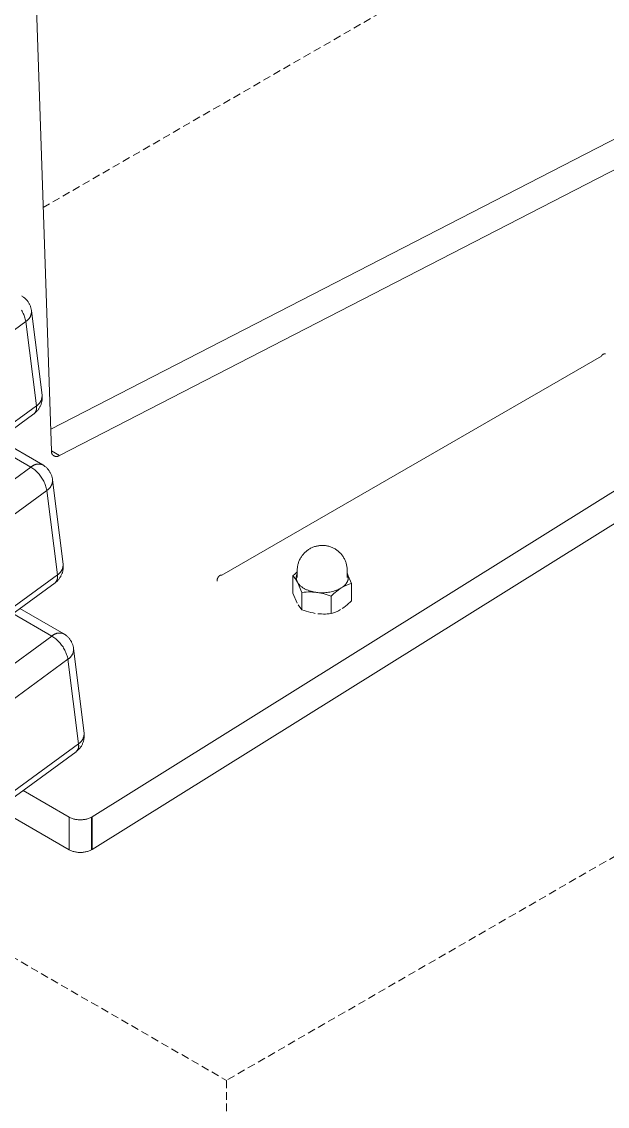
# Model space of a CAD drawing. Header units: millimetres. Extents: x -30 to 4992, y -440 to 3111.
# Drawn here: x 1067.9 to 1164.2, y -283.7 to -105.4 of the extents above; entities that cross this region are included whole.
import ezdxf

# ---------------------------------------------------------------- set-up
doc = ezdxf.new("R2010")
doc.units = ezdxf.units.MM
doc.linetypes.add('HIDDEN', pattern=[1.905, 1.27, -0.635])
doc.layers.add('ZANO_R', color=7, linetype='Continuous', lineweight=0)
doc.layers.add('ZANO_R_przerywana', color=7, linetype='HIDDEN', lineweight=0)

msp = doc.modelspace()

# ---------------------------------------------------------------- linework, layer by layer
at = {"layer": 'ZANO_R'}
for p, q in [((1068.27, -42.09), (1072.8, -175.88)), ((1072.68, -172.33), (1201.28, -106.11)), ((1074.11, -176.66), (1205.93, -108.79)), ((1079.47, -236.08), (1226.19, -144.5)), ((1067.91, -150.45), (1068.01, -150.51)), ((1068.01, -150.51), (1068.1, -150.57)), ((1068.1, -150.57), (1068.19, -150.63)), ((1068.19, -150.63), (1068.28, -150.7)), ((1068.28, -150.7), (1068.37, -150.77)), ((1068.37, -150.77), (1068.46, -150.84)), ((1068.46, -150.84), (1068.54, -150.92)), ((1068.54, -150.92), (1068.62, -151)), ((1068.62, -151), (1068.7, -151.08)), ((1068.7, -151.08), (1068.77, -151.16)), ((1068.77, -151.16), (1068.84, -151.25)), ((1068.84, -151.25), (1068.91, -151.34)), ((1068.91, -151.34), (1068.97, -151.43)), ((1068.97, -151.43), (1069.04, -151.52)), ((1069.04, -151.52), (1069.09, -151.62)), ((1079.47, -241.44), (1226.19, -149.87)), ((1067.98, -152.96), (1067.88, -152.79)), ((1068.07, -153.13), (1067.98, -152.96)), ((1068.16, -153.31), (1068.07, -153.13)), ((1068.24, -153.5), (1068.16, -153.31)), ((1069.09, -151.62), (1069.15, -151.72)), ((1069.15, -151.72), (1069.2, -151.81)), ((1069.2, -151.81), (1069.25, -151.92)), ((1069.25, -151.92), (1069.3, -152.02)), ((1069.3, -152.02), (1069.34, -152.12)), ((1069.34, -152.12), (1069.38, -152.23)), ((1069.38, -152.23), (1069.41, -152.34)), ((1069.41, -152.34), (1069.44, -152.44)), ((1069.44, -152.44), (1069.47, -152.55)), ((1069.47, -152.55), (1069.49, -152.66)), ((1069.49, -152.66), (1069.51, -152.77)), ((1069.49, -153.35), (1069.5, -153.28)), ((1069.5, -153.28), (1069.51, -153.22)), ((1069.51, -152.77), (1069.53, -152.88)), ((1069.51, -153.22), (1069.52, -153.15)), ((1069.52, -153.15), (1069.53, -153.08)), ((1069.53, -152.95), (1069.53, -152.88)), ((1069.53, -152.89), (1071.26, -166.77)), ((1069.53, -153.02), (1069.53, -152.95)), ((1069.53, -153.08), (1069.53, -153.02)), ((1068.59, -154.63), (1055.7, -164.07)), ((1068.32, -153.68), (1068.24, -153.5)), ((1068.38, -153.87), (1068.32, -153.68)), ((1068.45, -154.06), (1068.38, -153.87)), ((1068.5, -154.25), (1068.45, -154.06)), ((1068.55, -154.44), (1068.5, -154.25)), ((1068.59, -154.63), (1068.55, -154.44)), ((1068.59, -154.63), (1068.65, -154.6)), ((1070.32, -168.52), (1068.59, -154.63)), ((1068.65, -154.6), (1068.7, -154.56)), ((1068.7, -154.56), (1068.76, -154.52)), ((1068.76, -154.52), (1068.81, -154.48)), ((1068.81, -154.48), (1068.86, -154.43)), ((1068.86, -154.43), (1068.91, -154.39)), ((1068.91, -154.39), (1068.96, -154.34)), ((1068.96, -154.34), (1069.01, -154.29)), ((1069.01, -154.29), (1069.05, -154.24)), ((1069.05, -154.24), (1069.09, -154.19)), ((1069.09, -154.19), (1069.14, -154.14)), ((1069.14, -154.14), (1069.18, -154.09)), ((1069.18, -154.09), (1069.21, -154.03)), ((1069.21, -154.03), (1069.25, -153.97)), ((1069.25, -153.97), (1069.28, -153.92)), ((1069.28, -153.92), (1069.31, -153.86)), ((1069.31, -153.86), (1069.34, -153.8)), ((1069.34, -153.8), (1069.37, -153.73)), ((1069.37, -153.73), (1069.4, -153.67)), ((1069.4, -153.67), (1069.42, -153.61)), ((1069.42, -153.61), (1069.44, -153.55)), ((1069.44, -153.55), (1069.46, -153.48)), ((1069.46, -153.48), (1069.48, -153.42)), ((1069.48, -153.42), (1069.49, -153.35)), ((1163.19, -160.35), (1100.83, -196.35)), ((1163.2, -160.31), (1163.19, -160.33)), ((1163.19, -160.33), (1163.19, -160.35)), ((1163.21, -160.29), (1163.2, -160.31)), ((1163.22, -160.27), (1163.21, -160.29)), ((1163.23, -160.26), (1163.22, -160.27)), ((1163.24, -160.24), (1163.23, -160.26)), ((1163.25, -160.22), (1163.24, -160.24)), ((1163.26, -160.2), (1163.25, -160.22)), ((1163.28, -160.19), (1163.26, -160.2)), ((1163.29, -160.17), (1163.28, -160.19)), ((1163.3, -160.16), (1163.29, -160.17)), ((1163.32, -160.14), (1163.3, -160.16)), ((1163.33, -160.13), (1163.32, -160.14)), ((1163.35, -160.11), (1163.33, -160.13)), ((1163.36, -160.1), (1163.35, -160.11)), ((1163.38, -160.09), (1163.36, -160.1)), ((1163.39, -160.07), (1163.38, -160.09)), ((1163.41, -160.06), (1163.39, -160.07)), ((1163.43, -160.05), (1163.41, -160.06)), ((1163.45, -160.04), (1163.43, -160.05)), ((1163.46, -160.03), (1163.45, -160.04)), ((1163.48, -160.02), (1163.46, -160.03)), ((1163.5, -160.01), (1163.48, -160.02)), ((1163.52, -160), (1163.5, -160.01)), ((1163.54, -160), (1163.52, -160)), ((1163.56, -159.99), (1163.54, -160)), ((1163.58, -159.98), (1163.56, -159.99)), ((1163.6, -159.98), (1163.58, -159.98)), ((1163.62, -159.97), (1163.6, -159.98)), ((1163.64, -159.97), (1163.62, -159.97)), ((1163.66, -159.97), (1163.64, -159.97)), ((1163.68, -159.96), (1163.66, -159.97)), ((1163.7, -159.96), (1163.68, -159.96)), ((1163.72, -159.96), (1163.7, -159.96)), ((1163.74, -159.96), (1163.72, -159.96)), ((1163.76, -159.96), (1163.74, -159.96)), ((1163.78, -159.96), (1163.76, -159.96)), ((1163.8, -159.96), (1163.78, -159.96)), ((1163.82, -159.97), (1163.8, -159.96)), ((1163.84, -159.97), (1163.82, -159.97)), ((1071.1, -167.62), (1071.13, -167.56)), ((1071.13, -167.56), (1071.15, -167.49)), ((1071.15, -167.49), (1071.17, -167.43)), ((1071.17, -167.43), (1071.19, -167.37)), ((1071.19, -167.37), (1071.21, -167.3)), ((1071.21, -167.3), (1071.22, -167.23)), ((1071.22, -167.23), (1071.23, -167.17)), ((1071.23, -167.17), (1071.24, -167.1)), ((1071.24, -167.1), (1071.25, -167.04)), ((1071.25, -167.04), (1071.26, -166.97)), ((1071.27, -167.5), (1071.25, -167.61)), ((1071.26, -166.83), (1071.26, -166.77)), ((1071.26, -166.82), (1071.27, -166.94)), ((1071.26, -166.9), (1071.26, -166.83)), ((1071.26, -166.97), (1071.26, -166.9)), ((1071.27, -166.94), (1071.28, -167.05)), ((1071.28, -167.39), (1071.27, -167.5)), ((1071.28, -167.05), (1071.28, -167.16)), ((1071.28, -167.16), (1071.28, -167.28)), ((1071.28, -167.28), (1071.28, -167.39)), ((1057.43, -177.96), (1070.32, -168.52)), ((1070.23, -169.42), (1070.25, -169.38)), ((1070.25, -169.38), (1070.27, -169.34)), ((1070.27, -169.34), (1070.28, -169.29)), ((1070.28, -169.29), (1070.3, -169.25)), ((1070.3, -169.25), (1070.31, -169.21)), ((1070.31, -169.21), (1070.32, -169.16)), ((1070.32, -168.52), (1070.38, -168.48)), ((1070.33, -168.56), (1070.32, -168.52)), ((1070.32, -169.16), (1070.33, -169.12)), ((1070.34, -168.61), (1070.33, -168.56)), ((1070.33, -169.12), (1070.34, -169.07)), ((1070.35, -168.65), (1070.34, -168.61)), ((1070.34, -169.07), (1070.35, -169.02)), ((1070.35, -168.7), (1070.35, -168.65)), ((1070.36, -168.75), (1070.35, -168.7)), ((1070.35, -168.98), (1070.36, -168.93)), ((1070.35, -169.02), (1070.35, -168.98)), ((1070.36, -168.79), (1070.36, -168.75)), ((1070.36, -168.84), (1070.36, -168.79)), ((1070.36, -168.89), (1070.36, -168.84)), ((1070.36, -168.93), (1070.36, -168.89)), ((1070.38, -168.48), (1070.43, -168.44)), ((1070.46, -169.35), (1070.39, -169.43)), ((1070.43, -168.44), (1070.49, -168.4)), ((1070.54, -169.26), (1070.46, -169.35)), ((1070.49, -168.4), (1070.54, -168.36)), ((1070.54, -168.36), (1070.59, -168.32)), ((1070.61, -169.17), (1070.54, -169.26)), ((1070.59, -168.32), (1070.64, -168.27)), ((1070.68, -169.08), (1070.61, -169.17)), ((1070.64, -168.27), (1070.69, -168.23)), ((1070.74, -168.99), (1070.68, -169.08)), ((1070.69, -168.23), (1070.74, -168.18)), ((1070.74, -168.18), (1070.78, -168.13)), ((1070.8, -168.89), (1070.74, -168.99)), ((1070.78, -168.13), (1070.82, -168.08)), ((1070.86, -168.79), (1070.8, -168.89)), ((1070.82, -168.08), (1070.87, -168.02)), ((1070.91, -168.69), (1070.86, -168.79)), ((1070.87, -168.02), (1070.9, -167.97)), ((1070.9, -167.97), (1070.94, -167.91)), ((1070.96, -168.59), (1070.91, -168.69)), ((1070.94, -167.91), (1070.98, -167.86)), ((1071.01, -168.49), (1070.96, -168.59)), ((1070.98, -167.86), (1071.01, -167.8)), ((1071.01, -167.8), (1071.04, -167.74)), ((1071.05, -168.38), (1071.01, -168.49)), ((1071.04, -167.74), (1071.07, -167.68)), ((1071.09, -168.28), (1071.05, -168.38)), ((1071.07, -167.68), (1071.1, -167.62)), ((1071.13, -168.17), (1071.09, -168.28)), ((1071.16, -168.06), (1071.13, -168.17)), ((1071.19, -167.95), (1071.16, -168.06)), ((1071.22, -167.84), (1071.19, -167.95)), ((1071.24, -167.73), (1071.22, -167.84)), ((1071.25, -167.61), (1071.24, -167.73)), ((1069.93, -169.83), (1057.08, -179.25)), ((1069.93, -169.83), (1069.96, -169.8)), ((1070.05, -169.74), (1069.96, -169.81)), ((1069.96, -169.8), (1070, -169.77)), ((1070, -169.77), (1070.03, -169.73)), ((1070.03, -169.73), (1070.06, -169.7)), ((1070.14, -169.67), (1070.05, -169.74)), ((1070.06, -169.7), (1070.09, -169.66)), ((1070.09, -169.66), (1070.11, -169.62)), ((1070.11, -169.62), (1070.14, -169.58)), ((1070.14, -169.58), (1070.16, -169.55)), ((1070.23, -169.59), (1070.14, -169.67)), ((1070.16, -169.55), (1070.19, -169.51)), ((1070.19, -169.51), (1070.21, -169.46)), ((1070.21, -169.46), (1070.23, -169.42)), ((1070.31, -169.51), (1070.23, -169.59)), ((1070.39, -169.43), (1070.31, -169.51)), ((1064.16, -174.06), (1071.36, -178.21)), ((1069.42, -178.58), (1063.02, -174.89)), ((1072.8, -175.88), (1072.79, -175.91)), ((1072.79, -175.91), (1072.79, -175.93)), ((1072.79, -175.93), (1072.79, -175.96)), ((1072.79, -175.96), (1072.79, -175.99)), ((1072.79, -175.99), (1072.79, -176.02)), ((1072.79, -176.02), (1072.79, -176.05)), ((1072.79, -176.05), (1072.79, -176.08)), ((1072.79, -176.08), (1072.8, -176.11)), ((1074.11, -176.66), (1072.8, -175.9)), ((1072.8, -176.11), (1072.8, -176.14)), ((1072.8, -176.14), (1072.8, -176.16)), ((1072.8, -176.16), (1072.81, -176.19)), ((1072.81, -176.19), (1072.82, -176.22)), ((1072.82, -176.22), (1072.83, -176.25)), ((1072.83, -176.25), (1072.84, -176.27)), ((1072.84, -176.27), (1072.85, -176.3)), ((1072.85, -176.3), (1072.86, -176.33)), ((1072.86, -176.33), (1072.87, -176.35)), ((1072.87, -176.35), (1072.88, -176.38)), ((1072.88, -176.38), (1072.89, -176.41)), ((1072.89, -176.41), (1072.91, -176.43)), ((1072.91, -176.43), (1072.92, -176.45)), ((1072.92, -176.45), (1072.94, -176.48)), ((1072.94, -176.48), (1072.96, -176.5)), ((1072.96, -176.5), (1072.98, -176.52)), ((1069.78, -178.32), (1069.83, -178.29)), ((1069.83, -178.29), (1069.89, -178.26)), ((1069.89, -178.26), (1069.95, -178.23)), ((1069.95, -178.23), (1070.01, -178.21)), ((1070.01, -178.21), (1070.07, -178.19)), ((1070.07, -178.19), (1070.13, -178.17)), ((1070.13, -178.17), (1070.19, -178.15)), ((1070.19, -178.15), (1070.25, -178.13)), ((1070.25, -178.13), (1070.31, -178.12)), ((1070.31, -178.12), (1070.37, -178.11)), ((1070.37, -178.11), (1070.44, -178.1)), ((1070.44, -178.1), (1070.5, -178.09)), ((1070.5, -178.09), (1070.56, -178.09)), ((1070.56, -178.09), (1070.63, -178.08)), ((1070.63, -178.08), (1070.69, -178.08)), ((1070.69, -178.08), (1070.75, -178.08)), ((1070.75, -178.08), (1070.82, -178.09)), ((1070.82, -178.09), (1070.88, -178.09)), ((1070.88, -178.09), (1070.94, -178.1)), ((1070.94, -178.1), (1071, -178.11)), ((1071, -178.11), (1071.07, -178.12)), ((1071.07, -178.12), (1071.13, -178.14)), ((1071.13, -178.14), (1071.19, -178.15)), ((1071.19, -178.15), (1071.25, -178.17)), ((1071.25, -178.17), (1071.31, -178.19)), ((1071.31, -178.19), (1071.37, -178.22)), ((1071.37, -178.22), (1071.47, -178.27)), ((1071.47, -178.27), (1071.56, -178.34)), ((1072.98, -176.52), (1072.99, -176.55)), ((1072.99, -176.55), (1073.01, -176.57)), ((1073.01, -176.57), (1073.03, -176.59)), ((1073.03, -176.59), (1073.05, -176.61)), ((1073.05, -176.61), (1073.08, -176.63)), ((1073.08, -176.63), (1073.1, -176.65)), ((1073.1, -176.65), (1073.12, -176.66)), ((1073.12, -176.66), (1073.14, -176.68)), ((1073.14, -176.68), (1073.17, -176.7)), ((1073.17, -176.7), (1073.19, -176.71)), ((1073.19, -176.71), (1073.22, -176.73)), ((1073.22, -176.73), (1073.24, -176.74)), ((1073.24, -176.74), (1073.27, -176.75)), ((1073.27, -176.75), (1073.3, -176.76)), ((1073.3, -176.76), (1073.32, -176.77)), ((1073.32, -176.77), (1073.35, -176.78)), ((1073.35, -176.78), (1073.38, -176.79)), ((1073.38, -176.79), (1073.4, -176.8)), ((1073.4, -176.8), (1073.43, -176.81)), ((1073.43, -176.81), (1073.46, -176.81)), ((1073.46, -176.81), (1073.49, -176.82)), ((1073.49, -176.82), (1073.52, -176.82)), ((1073.52, -176.82), (1073.55, -176.83)), ((1073.55, -176.83), (1073.58, -176.83)), ((1073.58, -176.83), (1073.6, -176.83)), ((1073.6, -176.83), (1073.63, -176.83)), ((1073.63, -176.83), (1073.66, -176.83)), ((1073.66, -176.83), (1073.69, -176.82)), ((1073.69, -176.82), (1073.72, -176.82)), ((1073.72, -176.82), (1073.75, -176.82)), ((1073.75, -176.82), (1073.78, -176.81)), ((1073.78, -176.81), (1073.8, -176.81)), ((1073.8, -176.81), (1073.83, -176.8)), ((1073.83, -176.8), (1073.86, -176.79)), ((1073.86, -176.79), (1073.89, -176.78)), ((1073.89, -176.78), (1073.91, -176.77)), ((1073.91, -176.77), (1073.94, -176.76)), ((1073.94, -176.76), (1073.97, -176.75)), ((1073.97, -176.75), (1073.99, -176.74)), ((1073.99, -176.74), (1074.02, -176.72)), ((1074.02, -176.72), (1074.04, -176.71)), ((1074.04, -176.71), (1074.07, -176.69)), ((1074.07, -176.69), (1074.09, -176.68)), ((1074.09, -176.68), (1074.11, -176.66)), ((1056.53, -188.02), (1069.42, -178.58)), ((1069.42, -178.58), (1069.47, -178.54)), ((1069.59, -178.69), (1069.42, -178.58)), ((1069.47, -178.54), (1069.51, -178.5)), ((1069.51, -178.5), (1069.56, -178.46)), ((1069.56, -178.46), (1069.62, -178.42)), ((1069.75, -178.8), (1069.59, -178.69)), ((1069.62, -178.42), (1069.67, -178.38)), ((1069.67, -178.38), (1069.72, -178.35)), ((1069.72, -178.35), (1069.78, -178.32)), ((1069.91, -178.92), (1069.75, -178.8)), ((1070.06, -179.05), (1069.91, -178.92)), ((1070.21, -179.18), (1070.06, -179.05)), ((1070.36, -179.31), (1070.21, -179.18)), ((1070.5, -179.45), (1070.36, -179.31)), ((1070.63, -179.6), (1070.5, -179.45)), ((1070.77, -179.75), (1070.63, -179.6)), ((1070.89, -179.9), (1070.77, -179.75)), ((1071.01, -180.06), (1070.89, -179.9)), ((1071.13, -180.22), (1071.01, -180.06)), ((1071.56, -178.34), (1071.65, -178.4)), ((1071.65, -178.4), (1071.74, -178.47)), ((1071.74, -178.47), (1071.83, -178.54)), ((1071.83, -178.54), (1071.91, -178.61)), ((1071.91, -178.61), (1072, -178.69)), ((1072, -178.69), (1072.08, -178.77)), ((1072.08, -178.77), (1072.15, -178.85)), ((1072.15, -178.85), (1072.23, -178.93)), ((1072.23, -178.93), (1072.3, -179.02)), ((1072.3, -179.02), (1072.37, -179.11)), ((1072.37, -179.11), (1072.43, -179.2)), ((1072.43, -179.2), (1072.49, -179.29)), ((1072.49, -179.29), (1072.55, -179.39)), ((1072.55, -179.39), (1072.61, -179.48)), ((1072.61, -179.48), (1072.66, -179.58)), ((1072.66, -179.58), (1072.71, -179.68)), ((1072.71, -179.68), (1072.76, -179.79)), ((1072.76, -179.79), (1072.8, -179.89)), ((1072.8, -179.89), (1072.84, -180)), ((1072.84, -180), (1072.87, -180.1)), ((1071.24, -180.39), (1071.13, -180.22)), ((1071.34, -180.56), (1071.24, -180.39)), ((1071.44, -180.73), (1071.34, -180.56)), ((1071.53, -180.9), (1071.44, -180.73)), ((1071.62, -181.08), (1071.53, -180.9)), ((1071.7, -181.26), (1071.62, -181.08)), ((1071.77, -181.45), (1071.7, -181.26)), ((1071.84, -181.63), (1071.77, -181.45)), ((1071.9, -181.82), (1071.84, -181.63)), ((1071.96, -182.01), (1071.9, -181.82)), ((1072.59, -181.91), (1072.63, -181.85)), ((1072.63, -181.85), (1072.67, -181.8)), ((1072.67, -181.8), (1072.71, -181.74)), ((1072.71, -181.74), (1072.74, -181.68)), ((1072.74, -181.68), (1072.77, -181.62)), ((1072.77, -181.62), (1072.8, -181.56)), ((1072.8, -181.56), (1072.83, -181.5)), ((1072.83, -181.5), (1072.86, -181.44)), ((1072.86, -181.44), (1072.88, -181.38)), ((1072.87, -180.1), (1072.9, -180.21)), ((1072.88, -181.38), (1072.9, -181.31)), ((1072.9, -180.21), (1072.93, -180.32)), ((1072.9, -181.31), (1072.92, -181.25)), ((1072.92, -181.25), (1072.94, -181.18)), ((1072.93, -180.32), (1072.95, -180.43)), ((1072.94, -181.18), (1072.95, -181.12)), ((1072.95, -180.43), (1072.97, -180.54)), ((1072.95, -181.12), (1072.96, -181.05)), ((1072.96, -181.05), (1072.97, -180.99)), ((1072.97, -180.54), (1072.99, -180.65)), ((1072.97, -180.99), (1072.98, -180.92)), ((1072.98, -180.85), (1072.99, -180.79)), ((1072.98, -180.92), (1072.98, -180.85)), ((1072.99, -180.65), (1074.72, -194.54)), ((1072.99, -180.72), (1072.99, -180.65)), ((1072.99, -180.79), (1072.99, -180.72)), ((1072.05, -182.4), (1059.16, -191.84)), ((1072.01, -182.21), (1071.96, -182.01)), ((1072.05, -182.4), (1072.01, -182.21)), ((1072.05, -182.4), (1072.11, -182.37)), ((1073.78, -196.29), (1072.05, -182.4)), ((1072.11, -182.37), (1072.16, -182.33)), ((1072.16, -182.33), (1072.22, -182.29)), ((1072.22, -182.29), (1072.27, -182.25)), ((1072.27, -182.25), (1072.32, -182.2)), ((1072.32, -182.2), (1072.37, -182.16)), ((1072.37, -182.16), (1072.42, -182.11)), ((1072.42, -182.11), (1072.47, -182.06)), ((1072.47, -182.06), (1072.51, -182.01)), ((1072.51, -182.01), (1072.55, -181.96)), ((1072.55, -181.96), (1072.59, -181.91)), ((1114.49, -192.57), (1114.59, -192.48)), ((1114.59, -192.48), (1114.7, -192.39)), ((1114.7, -192.39), (1114.81, -192.3)), ((1114.81, -192.3), (1114.92, -192.22)), ((1114.92, -192.22), (1115.04, -192.14)), ((1115.04, -192.14), (1115.16, -192.06)), ((1115.16, -192.06), (1115.28, -191.99)), ((1115.28, -191.99), (1115.4, -191.92)), ((1115.4, -191.92), (1115.52, -191.86)), ((1115.52, -191.86), (1115.65, -191.8)), ((1115.65, -191.8), (1115.78, -191.75)), ((1115.78, -191.75), (1115.91, -191.7)), ((1115.91, -191.7), (1116.04, -191.65)), ((1116.04, -191.65), (1116.18, -191.61)), ((1116.18, -191.61), (1116.31, -191.58)), ((1116.31, -191.58), (1116.45, -191.55)), ((1116.45, -191.55), (1116.58, -191.52)), ((1116.58, -191.52), (1116.72, -191.5)), ((1116.72, -191.5), (1116.86, -191.48)), ((1116.86, -191.48), (1117, -191.47)), ((1117, -191.47), (1117.14, -191.46)), ((1117.14, -191.46), (1117.28, -191.45)), ((1117.28, -191.45), (1117.42, -191.46)), ((1117.42, -191.46), (1117.56, -191.46)), ((1117.56, -191.46), (1117.7, -191.47)), ((1117.7, -191.47), (1117.84, -191.49)), ((1117.84, -191.49), (1117.98, -191.51)), ((1117.98, -191.51), (1118.11, -191.53)), ((1118.11, -191.53), (1118.25, -191.56)), ((1118.25, -191.56), (1118.39, -191.6)), ((1118.39, -191.6), (1118.52, -191.64)), ((1118.52, -191.64), (1118.66, -191.68)), ((1118.66, -191.68), (1118.79, -191.73)), ((1118.79, -191.73), (1118.92, -191.78)), ((1118.92, -191.78), (1119.05, -191.84)), ((1119.05, -191.84), (1119.18, -191.9)), ((1119.18, -191.9), (1119.3, -191.97)), ((1119.3, -191.97), (1119.42, -192.04)), ((1119.42, -192.04), (1119.54, -192.12)), ((1119.54, -192.12), (1119.66, -192.19)), ((1119.66, -192.19), (1119.77, -192.28)), ((1119.77, -192.28), (1119.88, -192.36)), ((1119.88, -192.36), (1119.99, -192.45)), ((1119.99, -192.45), (1120.1, -192.55)), ((1120.1, -192.55), (1120.2, -192.65)), ((1113.35, -194.46), (1113.39, -194.33)), ((1113.39, -194.33), (1113.43, -194.2)), ((1113.43, -194.2), (1113.48, -194.07)), ((1113.48, -194.07), (1113.54, -193.94)), ((1113.54, -193.94), (1113.59, -193.81)), ((1113.59, -193.81), (1113.66, -193.68)), ((1113.66, -193.68), (1113.72, -193.56)), ((1113.72, -193.56), (1113.79, -193.44)), ((1113.79, -193.44), (1113.87, -193.32)), ((1113.87, -193.32), (1113.94, -193.2)), ((1113.94, -193.2), (1114.03, -193.09)), ((1114.03, -193.09), (1114.11, -192.98)), ((1114.11, -192.98), (1114.2, -192.87)), ((1114.2, -192.87), (1114.29, -192.77)), ((1114.29, -192.77), (1114.39, -192.67)), ((1114.39, -192.67), (1114.49, -192.57)), ((1120.2, -192.65), (1120.3, -192.75)), ((1120.3, -192.75), (1120.39, -192.85)), ((1120.39, -192.85), (1120.48, -192.96)), ((1120.48, -192.96), (1120.57, -193.07)), ((1120.57, -193.07), (1120.65, -193.18)), ((1120.65, -193.18), (1120.73, -193.3)), ((1120.73, -193.3), (1120.81, -193.42)), ((1120.81, -193.42), (1120.88, -193.54)), ((1120.88, -193.54), (1120.95, -193.66)), ((1120.95, -193.66), (1121.01, -193.79)), ((1121.01, -193.79), (1121.07, -193.92)), ((1121.07, -193.92), (1121.12, -194.05)), ((1121.12, -194.05), (1121.17, -194.18)), ((1121.17, -194.18), (1121.22, -194.31)), ((1121.22, -194.31), (1121.26, -194.45)), ((1074, -196.13), (1074.05, -196.09)), ((1074.05, -196.09), (1074.1, -196.04)), ((1074.1, -196.04), (1074.15, -196)), ((1074.15, -196), (1074.19, -195.95)), ((1074.19, -195.95), (1074.24, -195.9)), ((1074.24, -195.9), (1074.28, -195.85)), ((1074.28, -195.85), (1074.32, -195.79)), ((1074.32, -195.79), (1074.36, -195.74)), ((1074.36, -195.74), (1074.4, -195.68)), ((1074.4, -195.68), (1074.44, -195.63)), ((1074.44, -195.63), (1074.47, -195.57)), ((1074.47, -195.57), (1074.5, -195.51)), ((1074.5, -195.51), (1074.53, -195.45)), ((1074.55, -196.04), (1074.51, -196.15)), ((1074.53, -195.45), (1074.56, -195.39)), ((1074.59, -195.94), (1074.55, -196.04)), ((1074.56, -195.39), (1074.58, -195.33)), ((1074.58, -195.33), (1074.61, -195.26)), ((1074.62, -195.83), (1074.59, -195.94)), ((1074.61, -195.26), (1074.63, -195.2)), ((1074.65, -195.72), (1074.62, -195.83)), ((1074.63, -195.2), (1074.65, -195.13)), ((1074.65, -195.13), (1074.66, -195.07)), ((1074.67, -195.61), (1074.65, -195.72)), ((1074.66, -195.07), (1074.68, -195)), ((1074.69, -195.5), (1074.67, -195.61)), ((1074.68, -195), (1074.69, -194.94)), ((1074.69, -194.94), (1074.7, -194.87)), ((1074.71, -195.38), (1074.69, -195.5)), ((1074.7, -194.87), (1074.71, -194.8)), ((1074.71, -194.74), (1074.72, -194.67)), ((1074.71, -194.8), (1074.71, -194.74)), ((1074.73, -195.27), (1074.71, -195.38)), ((1074.72, -194.6), (1074.72, -194.54)), ((1074.72, -194.59), (1074.73, -194.7)), ((1074.72, -194.67), (1074.72, -194.6)), ((1074.73, -194.7), (1074.74, -194.82)), ((1074.74, -195.04), (1074.73, -195.16)), ((1074.73, -195.16), (1074.73, -195.27)), ((1074.74, -194.82), (1074.74, -194.93)), ((1074.74, -194.93), (1074.74, -195.04)), ((1112.84, -196.12), (1112.5, -196.45)), ((1113.2, -195.81), (1112.84, -196.12)), ((1113.18, -196.13), (1113.2, -196.09)), ((1113.2, -195.42), (1113.21, -195.28)), ((1113.2, -195.56), (1113.2, -195.42)), ((1113.2, -196.7), (1113.2, -195.56)), ((1113.21, -195.28), (1113.22, -195.14)), ((1113.22, -195.14), (1113.24, -195.01)), ((1113.24, -195.01), (1113.26, -194.87)), ((1113.26, -194.87), (1113.29, -194.73)), ((1113.29, -194.73), (1113.32, -194.6)), ((1113.32, -194.6), (1113.35, -194.46)), ((1121.26, -194.45), (1121.29, -194.58)), ((1121.29, -194.58), (1121.32, -194.72)), ((1121.32, -194.72), (1121.35, -194.86)), ((1121.35, -194.86), (1121.37, -195)), ((1121.37, -195), (1121.39, -195.14)), ((1121.39, -195.14), (1121.4, -195.28)), ((1121.4, -195.28), (1121.41, -195.42)), ((1121.41, -195.42), (1121.41, -195.56)), ((1121.41, -195.56), (1121.41, -196.7)), ((1122.12, -197.7), (1121.41, -196.09)), ((1121.41, -196.09), (1121.43, -196.13)), ((1121.43, -196.13), (1121.45, -196.16)), ((1073.39, -197.6), (1060.53, -207.01)), ((1060.89, -205.72), (1073.78, -196.29)), ((1073.39, -197.6), (1073.42, -197.57)), ((1073.51, -197.51), (1073.42, -197.58)), ((1073.42, -197.57), (1073.45, -197.54)), ((1073.45, -197.54), (1073.49, -197.5)), ((1073.49, -197.5), (1073.52, -197.47)), ((1073.6, -197.43), (1073.51, -197.51)), ((1073.52, -197.47), (1073.54, -197.43)), ((1073.54, -197.43), (1073.57, -197.39)), ((1073.57, -197.39), (1073.6, -197.35)), ((1073.6, -197.35), (1073.62, -197.31)), ((1073.68, -197.36), (1073.6, -197.43)), ((1073.62, -197.31), (1073.65, -197.27)), ((1073.65, -197.27), (1073.67, -197.23)), ((1073.67, -197.23), (1073.69, -197.19)), ((1073.77, -197.28), (1073.68, -197.36)), ((1073.69, -197.19), (1073.71, -197.15)), ((1073.71, -197.15), (1073.73, -197.11)), ((1073.73, -197.11), (1073.74, -197.06)), ((1073.74, -197.06), (1073.76, -197.02)), ((1073.76, -197.02), (1073.77, -196.97)), ((1073.77, -196.97), (1073.78, -196.93)), ((1073.85, -197.2), (1073.77, -197.28)), ((1073.78, -196.29), (1073.84, -196.25)), ((1073.79, -196.33), (1073.78, -196.29)), ((1073.78, -196.93), (1073.79, -196.88)), ((1073.8, -196.38), (1073.79, -196.33)), ((1073.79, -196.88), (1073.8, -196.84)), ((1073.81, -196.42), (1073.8, -196.38)), ((1073.8, -196.84), (1073.81, -196.79)), ((1073.81, -196.47), (1073.81, -196.42)), ((1073.82, -196.51), (1073.81, -196.47)), ((1073.81, -196.75), (1073.82, -196.7)), ((1073.81, -196.79), (1073.81, -196.75)), ((1073.82, -196.56), (1073.82, -196.51)), ((1073.82, -196.61), (1073.82, -196.56)), ((1073.82, -196.65), (1073.82, -196.61)), ((1073.82, -196.7), (1073.82, -196.65)), ((1073.84, -196.25), (1073.89, -196.21)), ((1073.92, -197.11), (1073.85, -197.2)), ((1073.89, -196.21), (1073.95, -196.17)), ((1074, -197.03), (1073.92, -197.11)), ((1073.95, -196.17), (1074, -196.13)), ((1074.07, -196.94), (1074, -197.03)), ((1074.13, -196.85), (1074.07, -196.94)), ((1074.2, -196.75), (1074.13, -196.85)), ((1074.26, -196.66), (1074.2, -196.75)), ((1074.32, -196.56), (1074.26, -196.66)), ((1074.37, -196.46), (1074.32, -196.56)), ((1074.42, -196.36), (1074.37, -196.46)), ((1074.47, -196.26), (1074.42, -196.36)), ((1074.51, -196.15), (1074.47, -196.26)), ((1100.04, -197.13), (1100.03, -197.15)), ((1100.03, -197.15), (1100.03, -197.18)), ((1100.03, -197.18), (1100.03, -197.19)), ((1100.03, -197.19), (1100.03, -197.2)), ((1100.03, -197.2), (1100.03, -197.21)), ((1100.03, -197.21), (1100.03, -197.22)), ((1100.03, -197.22), (1100.03, -197.23)), ((1100.03, -197.23), (1100.03, -197.24)), ((1100.03, -197.24), (1100.04, -197.25)), ((1100.05, -197.06), (1100.04, -197.08)), ((1100.04, -197.08), (1100.04, -197.11)), ((1100.04, -197.11), (1100.04, -197.13)), ((1100.04, -197.25), (1100.04, -197.26)), ((1100.04, -197.26), (1100.04, -197.27)), ((1100.04, -197.27), (1100.04, -197.28)), ((1100.04, -197.28), (1100.04, -197.29)), ((1100.04, -197.29), (1100.04, -197.3)), ((1100.04, -197.3), (1100.05, -197.31)), ((1100.06, -197.01), (1100.05, -197.03)), ((1100.05, -197.03), (1100.05, -197.06)), ((1100.05, -197.31), (1100.05, -197.32)), ((1100.05, -197.32), (1100.05, -197.33)), ((1100.05, -197.33), (1100.05, -197.34)), ((1100.07, -196.95), (1100.06, -196.98)), ((1100.06, -196.98), (1100.06, -197.01)), ((1100.08, -196.93), (1100.07, -196.95)), ((1100.09, -196.9), (1100.08, -196.93)), ((1100.1, -196.88), (1100.09, -196.9)), ((1100.11, -196.85), (1100.1, -196.88)), ((1100.12, -196.83), (1100.11, -196.85)), ((1100.13, -196.8), (1100.12, -196.83)), ((1100.14, -196.78), (1100.13, -196.8)), ((1100.16, -196.75), (1100.14, -196.78)), ((1100.17, -196.73), (1100.16, -196.75)), ((1100.18, -196.71), (1100.17, -196.73)), ((1100.2, -196.68), (1100.18, -196.71)), ((1100.21, -196.66), (1100.2, -196.68)), ((1100.23, -196.64), (1100.21, -196.66)), ((1100.24, -196.62), (1100.23, -196.64)), ((1100.26, -196.6), (1100.24, -196.62)), ((1100.27, -196.58), (1100.26, -196.6)), ((1100.29, -196.56), (1100.27, -196.58)), ((1100.31, -196.54), (1100.29, -196.56)), ((1100.32, -196.53), (1100.31, -196.54)), ((1100.34, -196.51), (1100.32, -196.53)), ((1100.36, -196.49), (1100.34, -196.51)), ((1100.38, -196.47), (1100.36, -196.49)), ((1100.4, -196.46), (1100.38, -196.47)), ((1100.42, -196.44), (1100.4, -196.46)), ((1100.43, -196.43), (1100.42, -196.44)), ((1100.45, -196.41), (1100.43, -196.43)), ((1100.47, -196.4), (1100.45, -196.41)), ((1100.48, -196.39), (1100.47, -196.4)), ((1100.49, -196.39), (1100.48, -196.39)), ((1100.5, -196.38), (1100.49, -196.39)), ((1100.51, -196.38), (1100.5, -196.38)), ((1100.52, -196.37), (1100.51, -196.38)), ((1100.53, -196.37), (1100.52, -196.37)), ((1100.54, -196.36), (1100.53, -196.37)), ((1100.55, -196.36), (1100.54, -196.36)), ((1100.56, -196.35), (1100.55, -196.36)), ((1100.57, -196.35), (1100.56, -196.35)), ((1100.58, -196.35), (1100.57, -196.35)), ((1100.59, -196.34), (1100.58, -196.35)), ((1100.6, -196.34), (1100.59, -196.34)), ((1100.61, -196.34), (1100.6, -196.34)), ((1100.62, -196.33), (1100.61, -196.34)), ((1100.63, -196.33), (1100.62, -196.33)), ((1100.64, -196.33), (1100.63, -196.33)), ((1100.65, -196.33), (1100.64, -196.33)), ((1100.66, -196.33), (1100.65, -196.33)), ((1100.67, -196.32), (1100.66, -196.33)), ((1100.68, -196.32), (1100.67, -196.32)), ((1100.69, -196.32), (1100.68, -196.32)), ((1100.7, -196.32), (1100.69, -196.32)), ((1100.71, -196.32), (1100.7, -196.32)), ((1100.7, -196.32), (1100.7, -196.32)), ((1100.72, -196.32), (1100.71, -196.32)), ((1100.73, -196.32), (1100.72, -196.32)), ((1100.74, -196.32), (1100.73, -196.32)), ((1100.75, -196.33), (1100.74, -196.32)), ((1100.76, -196.33), (1100.75, -196.33)), ((1100.75, -196.33), (1100.75, -196.33)), ((1100.77, -196.33), (1100.76, -196.33)), ((1100.78, -196.33), (1100.77, -196.33)), ((1100.79, -196.34), (1100.78, -196.33)), ((1100.78, -196.33), (1100.78, -196.33)), ((1100.8, -196.34), (1100.79, -196.34)), ((1100.81, -196.34), (1100.8, -196.34)), ((1100.81, -196.35), (1100.81, -196.34)), ((1100.82, -196.35), (1100.81, -196.35)), ((1100.83, -196.35), (1100.82, -196.35)), ((1112.5, -199.31), (1112.5, -196.45)), ((1112.5, -196.45), (1112.6, -196.57)), ((1112.6, -196.57), (1112.71, -196.69)), ((1112.71, -196.69), (1112.8, -196.82)), ((1112.8, -196.82), (1112.9, -196.95)), ((1112.9, -196.95), (1112.99, -197.08)), ((1112.99, -197.08), (1113.07, -197.22)), ((1113.04, -196.62), (1113.05, -196.57)), ((1113.04, -196.67), (1113.04, -196.62)), ((1113.04, -196.72), (1113.04, -196.67)), ((1113.04, -196.77), (1113.04, -196.72)), ((1113.04, -196.82), (1113.04, -196.77)), ((1113.04, -196.87), (1113.04, -196.82)), ((1113.05, -196.92), (1113.04, -196.87)), ((1113.05, -196.57), (1113.06, -196.52)), ((1113.05, -196.97), (1113.05, -196.92)), ((1113.06, -197.02), (1113.05, -196.97)), ((1113.06, -196.52), (1113.07, -196.47)), ((1113.07, -197.07), (1113.06, -197.02)), ((1113.07, -196.47), (1113.08, -196.42)), ((1113.08, -197.12), (1113.07, -197.07)), ((1113.07, -197.22), (1113.15, -197.36)), ((1113.08, -196.42), (1113.09, -196.37)), ((1113.09, -197.17), (1113.08, -197.12)), ((1113.09, -196.37), (1113.11, -196.32)), ((1113.11, -197.22), (1113.09, -197.17)), ((1113.11, -196.32), (1113.12, -196.27)), ((1113.12, -197.27), (1113.11, -197.22)), ((1113.12, -196.27), (1113.14, -196.23)), ((1113.14, -197.32), (1113.12, -197.27)), ((1113.14, -196.23), (1113.16, -196.18)), ((1113.16, -197.36), (1113.14, -197.32)), ((1113.15, -197.36), (1113.23, -197.5)), ((1113.16, -196.18), (1113.18, -196.13)), ((1113.18, -197.41), (1113.16, -197.36)), ((1113.21, -197.45), (1113.18, -197.41)), ((1113.23, -197.5), (1113.21, -197.45)), ((1113.23, -197.5), (1113.96, -199.17)), ((1113.25, -197.54), (1113.23, -197.5)), ((1113.27, -197.57), (1113.25, -197.54)), ((1113.29, -197.61), (1113.27, -197.57)), ((1113.32, -197.65), (1113.29, -197.61)), ((1113.34, -197.68), (1113.32, -197.65)), ((1113.37, -197.72), (1113.34, -197.68)), ((1113.4, -197.75), (1113.37, -197.72)), ((1113.42, -197.79), (1113.4, -197.75)), ((1113.45, -197.83), (1113.42, -197.79)), ((1113.48, -197.86), (1113.45, -197.83)), ((1113.51, -197.9), (1113.48, -197.86)), ((1113.55, -197.93), (1113.51, -197.9)), ((1121.1, -197.9), (1121.06, -197.94)), ((1121.13, -197.87), (1121.1, -197.9)), ((1121.16, -197.83), (1121.13, -197.87)), ((1121.19, -197.79), (1121.16, -197.83)), ((1121.22, -197.76), (1121.19, -197.79)), ((1121.24, -197.72), (1121.22, -197.76)), ((1121.27, -197.68), (1121.24, -197.72)), ((1121.29, -197.65), (1121.27, -197.68)), ((1121.32, -197.61), (1121.29, -197.65)), ((1121.34, -197.57), (1121.32, -197.61)), ((1121.36, -197.53), (1121.34, -197.57)), ((1121.35, -197.97), (1121.54, -197.89)), ((1121.39, -197.49), (1121.36, -197.53)), ((1121.41, -197.46), (1121.39, -197.49)), ((1121.42, -197.42), (1121.41, -197.46)), ((1121.44, -197.38), (1121.42, -197.42)), ((1121.46, -197.34), (1121.44, -197.38)), ((1121.45, -196.16), (1121.46, -196.2)), ((1121.46, -196.2), (1121.48, -196.24)), ((1121.47, -197.3), (1121.46, -197.34)), ((1121.49, -197.26), (1121.47, -197.3)), ((1121.48, -196.24), (1121.49, -196.27)), ((1121.49, -196.27), (1121.5, -196.31)), ((1121.5, -197.22), (1121.49, -197.26)), ((1121.5, -196.31), (1121.51, -196.35)), ((1121.52, -197.18), (1121.5, -197.22)), ((1121.51, -196.35), (1121.53, -196.39)), ((1121.53, -197.14), (1121.52, -197.18)), ((1121.53, -196.39), (1121.54, -196.43)), ((1121.54, -197.1), (1121.53, -197.14)), ((1121.54, -196.43), (1121.54, -196.47)), ((1121.54, -196.47), (1121.55, -196.51)), ((1121.55, -197.06), (1121.54, -197.1)), ((1121.54, -197.89), (1121.73, -197.82)), ((1121.55, -196.51), (1121.56, -196.54)), ((1121.56, -196.98), (1121.55, -197.02)), ((1121.55, -197.02), (1121.55, -197.06)), ((1121.56, -196.54), (1121.56, -196.58)), ((1121.56, -196.58), (1121.57, -196.62)), ((1121.57, -196.94), (1121.56, -196.98)), ((1121.57, -196.62), (1121.57, -196.66)), ((1121.57, -196.66), (1121.57, -196.7)), ((1121.57, -196.7), (1121.58, -196.74)), ((1121.58, -196.78), (1121.57, -196.82)), ((1121.57, -196.82), (1121.57, -196.86)), ((1121.57, -196.86), (1121.57, -196.9)), ((1121.57, -196.9), (1121.57, -196.94)), ((1121.58, -196.74), (1121.58, -196.78)), ((1121.73, -197.82), (1121.92, -197.76)), ((1121.92, -197.76), (1122.12, -197.7)), ((1122.12, -197.7), (1122.12, -200.57)), ((1113.21, -200.94), (1112.5, -199.31)), ((1113.58, -197.97), (1113.55, -197.93)), ((1113.61, -198), (1113.58, -197.97)), ((1113.65, -198.04), (1113.61, -198)), ((1113.69, -198.07), (1113.65, -198.04)), ((1113.72, -198.11), (1113.69, -198.07)), ((1113.76, -198.14), (1113.72, -198.11)), ((1113.84, -198.21), (1113.76, -198.14)), ((1113.93, -198.27), (1113.84, -198.21)), ((1114.02, -198.34), (1113.93, -198.27)), ((1113.96, -199.17), (1114.31, -199.13)), ((1113.96, -199.17), (1113.96, -202.03)), ((1114.11, -198.4), (1114.02, -198.34)), ((1114.21, -198.46), (1114.11, -198.4)), ((1114.31, -198.52), (1114.21, -198.46)), ((1114.41, -198.58), (1114.31, -198.52)), ((1114.31, -199.13), (1114.65, -199.11)), ((1114.52, -198.63), (1114.41, -198.58)), ((1114.63, -198.68), (1114.52, -198.63)), ((1114.74, -198.74), (1114.63, -198.68)), ((1114.65, -199.11), (1114.99, -199.1)), ((1114.85, -198.78), (1114.74, -198.74)), ((1114.97, -198.83), (1114.85, -198.78)), ((1115.09, -198.87), (1114.97, -198.83)), ((1114.99, -199.1), (1115.34, -199.1)), ((1115.21, -198.91), (1115.09, -198.87)), ((1115.34, -198.95), (1115.21, -198.91)), ((1115.46, -198.99), (1115.34, -198.95)), ((1115.34, -199.1), (1115.68, -199.11)), ((1115.59, -199.02), (1115.46, -198.99)), ((1115.72, -199.05), (1115.59, -199.02)), ((1115.68, -199.11), (1116.02, -199.13)), ((1115.85, -199.08), (1115.72, -199.05)), ((1115.98, -199.11), (1115.85, -199.08)), ((1116.11, -199.13), (1115.98, -199.11)), ((1116.02, -199.13), (1116.37, -199.17)), ((1116.24, -199.15), (1116.11, -199.13)), ((1116.37, -199.17), (1116.24, -199.15)), ((1116.37, -199.17), (1116.72, -199.23)), ((1116.59, -199.2), (1116.37, -199.17)), ((1116.81, -199.22), (1116.59, -199.2)), ((1116.72, -199.23), (1117.07, -199.29)), ((1117.03, -199.24), (1116.81, -199.22)), ((1117.25, -199.24), (1117.03, -199.24)), ((1117.07, -199.29), (1117.41, -199.37)), ((1117.47, -199.24), (1117.25, -199.24)), ((1117.41, -199.37), (1117.76, -199.46)), ((1117.69, -199.23), (1117.47, -199.24)), ((1117.92, -199.21), (1117.69, -199.23)), ((1117.76, -199.46), (1118.1, -199.56)), ((1118.14, -199.19), (1117.92, -199.21)), ((1118.1, -199.56), (1118.44, -199.67)), ((1118.36, -199.16), (1118.14, -199.19)), ((1118.57, -199.12), (1118.36, -199.16)), ((1118.44, -199.67), (1118.77, -199.79)), ((1118.79, -199.07), (1118.57, -199.12)), ((1118.77, -199.79), (1118.99, -199.58)), ((1119.01, -199.02), (1118.79, -199.07)), ((1118.99, -199.58), (1119.22, -199.37)), ((1119.22, -198.96), (1119.01, -199.02)), ((1119.43, -198.89), (1119.22, -198.96)), ((1119.22, -199.37), (1119.45, -199.17)), ((1119.64, -198.81), (1119.43, -198.89)), ((1119.45, -199.17), (1119.69, -198.98)), ((1119.85, -198.73), (1119.64, -198.81)), ((1119.69, -198.98), (1119.94, -198.79)), ((1120.05, -198.64), (1119.85, -198.73)), ((1119.94, -198.79), (1120.19, -198.61)), ((1120.25, -198.54), (1120.05, -198.64)), ((1120.19, -198.61), (1120.44, -198.44)), ((1120.44, -198.44), (1120.25, -198.54)), ((1120.44, -198.44), (1120.62, -198.33)), ((1120.53, -198.38), (1120.44, -198.44)), ((1120.62, -198.32), (1120.53, -198.38)), ((1120.62, -198.33), (1120.8, -198.23)), ((1120.7, -198.26), (1120.62, -198.32)), ((1120.78, -198.2), (1120.7, -198.26)), ((1120.85, -198.14), (1120.78, -198.2)), ((1120.8, -198.23), (1120.98, -198.14)), ((1120.93, -198.07), (1120.85, -198.14)), ((1120.96, -198.04), (1120.93, -198.07)), ((1121, -198), (1120.96, -198.04)), ((1120.98, -198.14), (1121.16, -198.05)), ((1121.03, -197.97), (1121, -198)), ((1121.06, -197.94), (1121.03, -197.97)), ((1121.16, -198.05), (1121.35, -197.97)), ((1113.96, -202.03), (1113.37, -201.22)), ((1118.77, -202.66), (1118.77, -199.79)), ((1121.12, -201.44), (1120.86, -201.64)), ((1121.38, -201.23), (1121.12, -201.44)), ((1121.63, -201.02), (1121.38, -201.23)), ((1121.88, -200.8), (1121.63, -201.02)), ((1122.12, -200.57), (1121.88, -200.8)), ((1072.88, -206.35), (1066.48, -202.66)), ((1067.62, -201.82), (1074.82, -205.98)), ((1113.96, -202.03), (1114.32, -202.16)), ((1114.32, -202.16), (1114.68, -202.28)), ((1114.68, -202.28), (1115.05, -202.39)), ((1115.05, -202.39), (1115.42, -202.48)), ((1115.42, -202.48), (1115.8, -202.56)), ((1115.8, -202.56), (1116.17, -202.63)), ((1116.56, -202.68), (1116.88, -202.71)), ((1116.88, -202.71), (1117.19, -202.72)), ((1117.19, -202.72), (1117.51, -202.73)), ((1117.51, -202.73), (1117.83, -202.73)), ((1117.83, -202.73), (1118.14, -202.71)), ((1118.14, -202.71), (1118.46, -202.69)), ((1118.46, -202.69), (1118.77, -202.66)), ((1118.98, -202.6), (1118.77, -202.66)), ((1119.18, -202.53), (1118.98, -202.6)), ((1119.38, -202.46), (1119.18, -202.53)), ((1119.57, -202.38), (1119.38, -202.46)), ((1119.77, -202.29), (1119.57, -202.38)), ((1119.96, -202.2), (1119.77, -202.29)), ((1120.14, -202.1), (1119.96, -202.2)), ((1120.33, -202), (1120.14, -202.1)), ((1120.86, -201.64), (1120.59, -201.83)), ((1059.99, -215.79), (1072.88, -206.35)), ((1072.88, -206.35), (1072.92, -206.31)), ((1073.04, -206.46), (1072.88, -206.35)), ((1072.92, -206.31), (1072.97, -206.27)), ((1072.97, -206.27), (1073.02, -206.23)), ((1073.02, -206.23), (1073.07, -206.19)), ((1073.21, -206.57), (1073.04, -206.46)), ((1073.07, -206.19), (1073.13, -206.15)), ((1073.13, -206.15), (1073.18, -206.12)), ((1073.18, -206.12), (1073.24, -206.09)), ((1073.37, -206.69), (1073.21, -206.57)), ((1073.24, -206.09), (1073.29, -206.06)), ((1073.29, -206.06), (1073.35, -206.03)), ((1073.35, -206.03), (1073.41, -206)), ((1073.52, -206.82), (1073.37, -206.69)), ((1073.41, -206), (1073.46, -205.98)), ((1073.46, -205.98), (1073.52, -205.96)), ((1073.52, -205.96), (1073.58, -205.94)), ((1073.67, -206.95), (1073.52, -206.82)), ((1073.58, -205.94), (1073.65, -205.92)), ((1073.65, -205.92), (1073.71, -205.9)), ((1073.71, -205.9), (1073.77, -205.89)), ((1073.77, -205.89), (1073.83, -205.88)), ((1073.83, -205.88), (1073.89, -205.87)), ((1073.89, -205.87), (1073.96, -205.86)), ((1073.96, -205.86), (1074.02, -205.85)), ((1074.02, -205.85), (1074.08, -205.85)), ((1074.08, -205.85), (1074.15, -205.85)), ((1074.15, -205.85), (1074.21, -205.85)), ((1074.21, -205.85), (1074.27, -205.86)), ((1074.27, -205.86), (1074.34, -205.86)), ((1074.34, -205.86), (1074.4, -205.87)), ((1074.4, -205.87), (1074.46, -205.88)), ((1074.46, -205.88), (1074.53, -205.89)), ((1074.53, -205.89), (1074.59, -205.91)), ((1074.59, -205.91), (1074.65, -205.92)), ((1074.65, -205.92), (1074.71, -205.94)), ((1074.71, -205.94), (1074.77, -205.96)), ((1074.77, -205.96), (1074.83, -205.99)), ((1074.83, -205.99), (1074.92, -206.04)), ((1074.92, -206.04), (1075.02, -206.1)), ((1075.02, -206.1), (1075.11, -206.17)), ((1075.11, -206.17), (1075.2, -206.24)), ((1075.2, -206.24), (1075.29, -206.31)), ((1075.29, -206.31), (1075.37, -206.38)), ((1075.37, -206.38), (1075.46, -206.46)), ((1075.46, -206.46), (1075.54, -206.53)), ((1075.54, -206.53), (1075.61, -206.62)), ((1075.61, -206.62), (1075.69, -206.7)), ((1075.69, -206.7), (1075.76, -206.79)), ((1075.76, -206.79), (1075.83, -206.88)), ((1073.82, -207.08), (1073.67, -206.95)), ((1073.96, -207.22), (1073.82, -207.08)), ((1074.09, -207.37), (1073.96, -207.22)), ((1074.22, -207.52), (1074.09, -207.37)), ((1074.35, -207.67), (1074.22, -207.52)), ((1074.47, -207.83), (1074.35, -207.67)), ((1074.59, -207.99), (1074.47, -207.83)), ((1074.7, -208.15), (1074.59, -207.99)), ((1074.8, -208.32), (1074.7, -208.15)), ((1074.9, -208.5), (1074.8, -208.32)), ((1074.99, -208.67), (1074.9, -208.5)), ((1075.83, -206.88), (1075.89, -206.97)), ((1075.89, -206.97), (1075.95, -207.06)), ((1075.95, -207.06), (1076.01, -207.16)), ((1076.01, -207.16), (1076.07, -207.25)), ((1076.07, -207.25), (1076.12, -207.35)), ((1076.12, -207.35), (1076.17, -207.45)), ((1076.17, -207.45), (1076.21, -207.56)), ((1076.21, -207.56), (1076.26, -207.66)), ((1076.26, -207.66), (1076.29, -207.77)), ((1076.29, -207.77), (1076.33, -207.87)), ((1076.33, -207.87), (1076.36, -207.98)), ((1076.36, -207.98), (1076.39, -208.09)), ((1076.39, -208.09), (1076.41, -208.2)), ((1076.41, -208.2), (1076.43, -208.31)), ((1076.43, -208.31), (1076.45, -208.42)), ((1076.44, -208.62), (1076.45, -208.55)), ((1076.45, -208.42), (1078.17, -222.3)), ((1076.45, -208.49), (1076.45, -208.42)), ((1076.45, -208.55), (1076.45, -208.49)), ((1075.51, -210.17), (1062.62, -219.61)), ((1075.08, -208.85), (1074.99, -208.67)), ((1075.16, -209.03), (1075.08, -208.85)), ((1075.23, -209.22), (1075.16, -209.03)), ((1075.3, -209.4), (1075.23, -209.22)), ((1075.36, -209.59), (1075.3, -209.4)), ((1075.42, -209.78), (1075.36, -209.59)), ((1075.47, -209.98), (1075.42, -209.78)), ((1075.51, -210.17), (1075.47, -209.98)), ((1075.51, -210.17), (1075.57, -210.13)), ((1077.24, -224.05), (1075.51, -210.17)), ((1075.57, -210.13), (1075.62, -210.1)), ((1075.62, -210.1), (1075.68, -210.06)), ((1075.68, -210.06), (1075.73, -210.02)), ((1075.73, -210.02), (1075.78, -209.97)), ((1075.78, -209.97), (1075.83, -209.93)), ((1075.83, -209.93), (1075.88, -209.88)), ((1075.88, -209.88), (1075.92, -209.83)), ((1075.92, -209.83), (1075.97, -209.78)), ((1075.97, -209.78), (1076.01, -209.73)), ((1076.01, -209.73), (1076.05, -209.68)), ((1076.05, -209.68), (1076.09, -209.62)), ((1076.09, -209.62), (1076.13, -209.57)), ((1076.13, -209.57), (1076.17, -209.51)), ((1076.17, -209.51), (1076.2, -209.45)), ((1076.2, -209.45), (1076.23, -209.39)), ((1076.23, -209.39), (1076.26, -209.33)), ((1076.26, -209.33), (1076.29, -209.27)), ((1076.29, -209.27), (1076.31, -209.21)), ((1076.31, -209.21), (1076.34, -209.15)), ((1076.34, -209.15), (1076.36, -209.08)), ((1076.36, -209.08), (1076.38, -209.02)), ((1076.38, -209.02), (1076.39, -208.95)), ((1076.39, -208.95), (1076.41, -208.89)), ((1076.41, -208.89), (1076.42, -208.82)), ((1076.42, -208.82), (1076.43, -208.76)), ((1076.43, -208.76), (1076.44, -208.69)), ((1076.44, -208.69), (1076.44, -208.62)), ((1078.11, -222.9), (1078.12, -222.84)), ((1078.12, -222.84), (1078.14, -222.77)), ((1078.14, -222.77), (1078.15, -222.71)), ((1078.15, -222.71), (1078.16, -222.64)), ((1078.16, -222.64), (1078.17, -222.57)), ((1078.18, -222.37), (1078.17, -222.3)), ((1078.17, -222.51), (1078.18, -222.44)), ((1078.17, -222.57), (1078.17, -222.51)), ((1078.18, -222.36), (1078.19, -222.47)), ((1078.18, -222.44), (1078.18, -222.37)), ((1078.19, -222.47), (1078.2, -222.59)), ((1078.2, -222.81), (1078.19, -222.93)), ((1078.2, -222.59), (1078.2, -222.7)), ((1078.2, -222.7), (1078.2, -222.81)), ((1064.35, -233.49), (1077.24, -224.05)), ((1077.24, -224.05), (1077.3, -224.02)), ((1077.25, -224.1), (1077.24, -224.05)), ((1077.24, -224.7), (1077.25, -224.65)), ((1077.26, -224.15), (1077.25, -224.1)), ((1077.25, -224.65), (1077.26, -224.61)), ((1077.26, -224.19), (1077.26, -224.15)), ((1077.27, -224.24), (1077.26, -224.19)), ((1077.26, -224.61), (1077.27, -224.56)), ((1077.27, -224.28), (1077.27, -224.24)), ((1077.28, -224.33), (1077.27, -224.28)), ((1077.27, -224.52), (1077.28, -224.47)), ((1077.27, -224.56), (1077.27, -224.52)), ((1077.28, -224.38), (1077.28, -224.33)), ((1077.28, -224.42), (1077.28, -224.38)), ((1077.28, -224.47), (1077.28, -224.42)), ((1077.3, -224.02), (1077.35, -223.98)), ((1077.35, -223.98), (1077.4, -223.94)), ((1077.4, -223.94), (1077.46, -223.9)), ((1077.46, -223.9), (1077.51, -223.86)), ((1077.51, -223.86), (1077.56, -223.81)), ((1077.59, -224.62), (1077.53, -224.71)), ((1077.56, -223.81), (1077.61, -223.76)), ((1077.66, -224.52), (1077.59, -224.62)), ((1077.61, -223.76), (1077.65, -223.72)), ((1077.65, -223.72), (1077.7, -223.67)), ((1077.72, -224.43), (1077.66, -224.52)), ((1077.7, -223.67), (1077.74, -223.61)), ((1077.78, -224.33), (1077.72, -224.43)), ((1077.74, -223.61), (1077.78, -223.56)), ((1077.78, -223.56), (1077.82, -223.51)), ((1077.83, -224.23), (1077.78, -224.33)), ((1077.82, -223.51), (1077.86, -223.45)), ((1077.88, -224.13), (1077.83, -224.23)), ((1077.86, -223.45), (1077.9, -223.39)), ((1077.93, -224.02), (1077.88, -224.13)), ((1077.9, -223.39), (1077.93, -223.34)), ((1077.93, -223.34), (1077.96, -223.28)), ((1077.97, -223.92), (1077.93, -224.02)), ((1077.96, -223.28), (1077.99, -223.22)), ((1078.01, -223.81), (1077.97, -223.92)), ((1077.99, -223.22), (1078.02, -223.16)), ((1078.05, -223.71), (1078.01, -223.81)), ((1078.02, -223.16), (1078.04, -223.09)), ((1078.04, -223.09), (1078.07, -223.03)), ((1078.08, -223.6), (1078.05, -223.71)), ((1078.07, -223.03), (1078.09, -222.97)), ((1078.11, -223.49), (1078.08, -223.6)), ((1078.09, -222.97), (1078.11, -222.9)), ((1078.13, -223.38), (1078.11, -223.49)), ((1078.15, -223.26), (1078.13, -223.38)), ((1078.17, -223.15), (1078.15, -223.26)), ((1078.18, -223.04), (1078.17, -223.15)), ((1078.19, -222.93), (1078.18, -223.04)), ((1076.85, -225.37), (1063.99, -234.78)), ((1076.85, -225.37), (1076.88, -225.34)), ((1076.97, -225.28), (1076.88, -225.34)), ((1076.88, -225.34), (1076.91, -225.3)), ((1076.91, -225.3), (1076.94, -225.27)), ((1076.94, -225.27), (1076.97, -225.23)), ((1077.06, -225.2), (1076.97, -225.28)), ((1076.97, -225.23), (1077, -225.2)), ((1077, -225.2), (1077.03, -225.16)), ((1077.03, -225.16), (1077.06, -225.12)), ((1077.06, -225.12), (1077.08, -225.08)), ((1077.14, -225.13), (1077.06, -225.2)), ((1077.08, -225.08), (1077.11, -225.04)), ((1077.11, -225.04), (1077.13, -225)), ((1077.13, -225), (1077.15, -224.96)), ((1077.23, -225.05), (1077.14, -225.13)), ((1077.15, -224.96), (1077.17, -224.92)), ((1077.17, -224.92), (1077.18, -224.87)), ((1077.18, -224.87), (1077.2, -224.83)), ((1077.2, -224.83), (1077.22, -224.79)), ((1077.22, -224.79), (1077.23, -224.74)), ((1077.23, -224.74), (1077.24, -224.7)), ((1077.3, -224.97), (1077.23, -225.05)), ((1077.38, -224.88), (1077.3, -224.97)), ((1077.45, -224.8), (1077.38, -224.88)), ((1077.53, -224.71), (1077.45, -224.8)), ((1068.13, -231.76), (1075.69, -236.12)), ((1064.03, -234.75), (1075.69, -241.48)), ((1075.69, -236.12), (1075.69, -241.48)), ((1075.82, -236.18), (1075.69, -236.12)), ((1075.95, -236.24), (1075.82, -236.18)), ((1076.08, -236.29), (1075.95, -236.24)), ((1076.21, -236.34), (1076.08, -236.29)), ((1076.35, -236.39), (1076.21, -236.34)), ((1076.49, -236.43), (1076.35, -236.39)), ((1076.63, -236.46), (1076.49, -236.43)), ((1076.77, -236.49), (1076.63, -236.46)), ((1076.91, -236.51), (1076.77, -236.49)), ((1077.05, -236.53), (1076.91, -236.51)), ((1077.19, -236.55), (1077.05, -236.53)), ((1077.33, -236.56), (1077.19, -236.55)), ((1077.47, -236.56), (1077.33, -236.56)), ((1077.62, -236.56), (1077.47, -236.56)), ((1077.76, -236.56), (1077.62, -236.56)), ((1077.9, -236.55), (1077.76, -236.56)), ((1078.04, -236.53), (1077.9, -236.55)), ((1078.19, -236.51), (1078.04, -236.53)), ((1078.33, -236.49), (1078.19, -236.51)), ((1078.47, -236.46), (1078.33, -236.49)), ((1078.61, -236.43), (1078.47, -236.46)), ((1078.74, -236.39), (1078.61, -236.43)), ((1078.88, -236.34), (1078.74, -236.39)), ((1079.01, -236.29), (1078.88, -236.34)), ((1079.14, -236.24), (1079.01, -236.29)), ((1079.28, -236.18), (1079.14, -236.24)), ((1079.4, -236.12), (1079.28, -236.18)), ((1079.4, -236.12), (1079.47, -236.08)), ((1079.4, -241.48), (1079.4, -236.12)), ((1079.47, -241.44), (1079.47, -236.08)), ((1075.69, -241.48), (1075.82, -241.55)), ((1075.82, -241.55), (1075.95, -241.6)), ((1075.95, -241.6), (1076.08, -241.66)), ((1076.08, -241.66), (1076.21, -241.71)), ((1076.21, -241.71), (1076.35, -241.75)), ((1076.35, -241.75), (1076.49, -241.79)), ((1076.49, -241.79), (1076.63, -241.82)), ((1076.63, -241.82), (1076.77, -241.85)), ((1076.77, -241.85), (1076.91, -241.88)), ((1076.91, -241.88), (1077.05, -241.9)), ((1077.05, -241.9), (1077.19, -241.91)), ((1077.19, -241.91), (1077.33, -241.92)), ((1077.33, -241.92), (1077.47, -241.93)), ((1077.47, -241.93), (1077.62, -241.93)), ((1077.62, -241.93), (1077.76, -241.92)), ((1077.76, -241.92), (1077.9, -241.91)), ((1077.9, -241.91), (1078.04, -241.9)), ((1078.04, -241.9), (1078.19, -241.88)), ((1078.19, -241.88), (1078.33, -241.85)), ((1078.33, -241.85), (1078.47, -241.82)), ((1078.47, -241.82), (1078.61, -241.79)), ((1078.61, -241.79), (1078.74, -241.75)), ((1078.74, -241.75), (1078.88, -241.71)), ((1078.88, -241.71), (1079.01, -241.66)), ((1079.01, -241.66), (1079.14, -241.6)), ((1079.14, -241.6), (1079.28, -241.55)), ((1079.28, -241.55), (1079.4, -241.48)), ((1079.4, -241.48), (1079.47, -241.44))]:
    msp.add_line(p, q, dxfattribs=at)
at = {"layer": 'ZANO_R_przerywana'}
for p, q in [((1519.55, 122.81), (1071.44, -135.9)), ((1658.88, 42.37), (1101.55, -279.4)), ((962.22, -198.96), (1101.55, -279.4)), ((1101.55, -279.4), (1101.55, -440.29))]:
    msp.add_line(p, q, dxfattribs=at)

doc.saveas('drawing.dxf')
